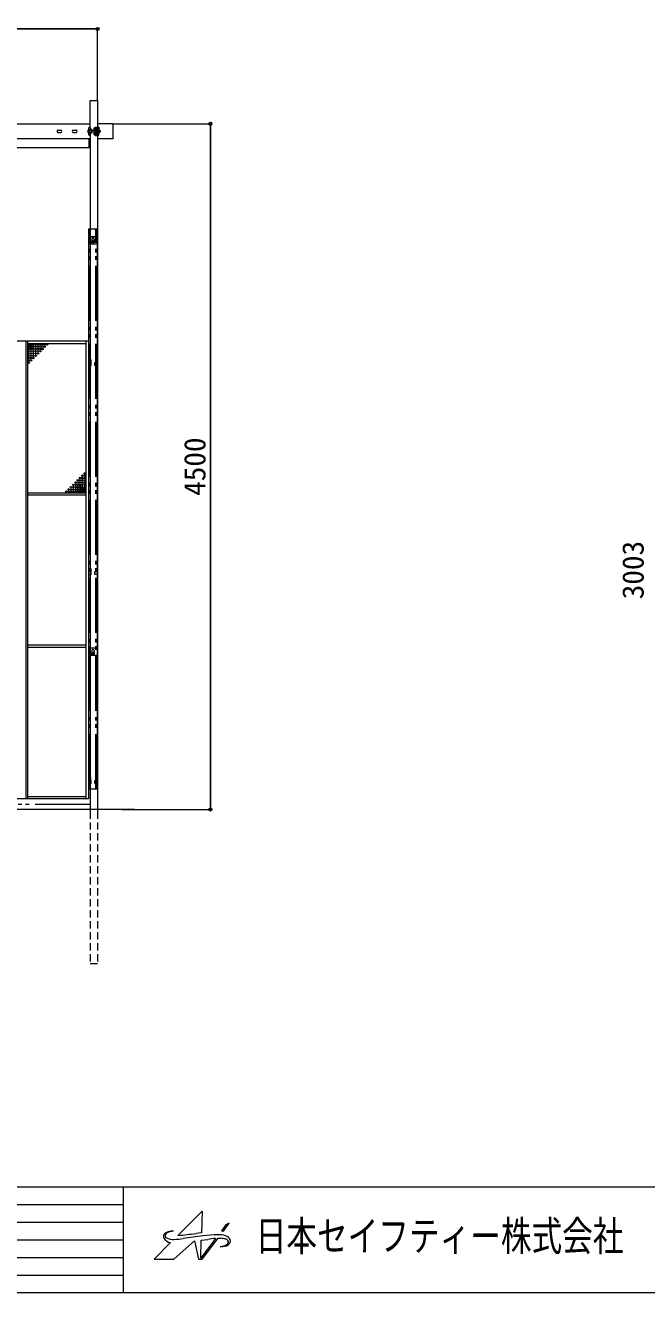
# Model space of a CAD drawing. Units: millimetres, scale not verified. Extents: x -9305 to 9305, y -6415 to 6415.
# Drawn here: x -2571 to 1505, y -6415 to 1900 of the extents above; entities that cross this region are included whole.
import ezdxf
from ezdxf.enums import TextEntityAlignment as Align

# ---------------------------------------------------------------- set-up
doc = ezdxf.new("R2010")
doc.units = ezdxf.units.MM
doc.header["$LTSCALE"] = 40
doc.header["$PDMODE"] = 32
doc.header["$PDSIZE"] = 20
doc.linetypes.add('DASHED1', pattern=[1.8, 1.2, -0.6])
doc.linetypes.add('DOUBLE_CHAIN2', pattern=[12.8, 9, -1, 0.6, -0.6, 0.6, -1])
for name, color, linetype, lineweight in [('0-0_0', 7, 'Continuous', 9), ('0-4_CLG-45', 7, 'Continuous', 9), ('0-9_ﾒッｼュﾊﾟﾈﾙ用ﾌﾞﾛッｸ', 7, 'Continuous', 9), ('0-A_ﾛｺﾞ', 5, 'Continuous', 9), ('0-B_図面枠', 7, 'Continuous', 9), ('0-C_寸法', 7, 'Continuous', 9)]:
    doc.layers.add(name, color=color, linetype=linetype, lineweight=lineweight)
doc.styles.add('ＭＳ ゴシック', font='')
doc.styles.get('ＭＳ ゴシック').set_extended_font_data('MS Gothic')

msp = doc.modelspace()

# ---------------------------------------------------------------- linework, layer by layer
at = {"layer": '0-0_0'}
for p, q in [((-1997.51, 1254.67), (-1355.5, 1254.67)), ((-1356.5, -3245.33), (-1356.5, 1254.67)), ((-1356.5, 1250.67), (-1356.5, -3241.33)), ((-1935.86, -3245.33), (-1355.5, -3245.33))]:
    msp.add_line(p, q, dxfattribs=at)
for p in [(-1356.5, 1254.67), (-1356.5, -3245.33)]:
    msp.add_point(p, dxfattribs=at)
at = {"layer": '0-4_CLG-45'}
for p, q in [((-2097.2, 1405.82), (-2097.2, 1230.86)), ((-6547.18, 1254.67), (-2145.8, 1254.67)), ((-1997.51, 1254.67), (-2097.2, 1254.67)), ((-1997.51, 1254.67), (-1997.51, 1154.67)), ((-2356.99, 1212.02), (-2338.02, 1212.02)), ((-2356.99, 1197.32), (-2338.02, 1197.32)), ((-2256.99, 1212.02), (-2238.02, 1212.02)), ((-2256.99, 1197.32), (-2238.02, 1197.32)), ((-2157.27, 1224.47), (-2157.27, 1184.87)), ((-2156.99, 1212.02), (-2138.02, 1212.02)), ((-2156.99, 1197.32), (-2138.02, 1197.32)), ((-2153.75, 1199.17), (-2153.75, 1210.18)), ((-2135.27, 1215.67), (-2152.88, 1214.79)), ((-2152.88, 1194.55), (-2135.27, 1193.67)), ((-2135.1, 1212.16), (-2152.71, 1211.28)), ((-2152.71, 1198.07), (-2135.1, 1197.19)), ((-2152.1, 1199.17), (-2152.1, 1210.18)), ((-2101.76, 1210.18), (-2152.1, 1210.18)), ((-2101.69, 1199.17), (-2152.1, 1199.17)), ((-2146.27, 1229.97), (-2151.77, 1229.97)), ((-2151.77, 1179.37), (-2146.27, 1179.37)), ((-2147.92, 1215.48), (-2147.92, 1215.04)), ((-2147.92, 1210.17), (-2147.92, 1211.52)), ((-2147.92, 1197.83), (-2147.92, 1199.17)), ((-2147.92, 1193.86), (-2147.92, 1194.3)), ((-2145.8, 1179.37), (-2145.8, -3257.28)), ((-2141.32, 1210.17), (-2141.32, 1211.84)), ((-2141.32, 1197.5), (-2141.32, 1199.17)), ((-2141.32, 1193.86), (-2141.32, 1193.98)), ((-2135.1, 1212.16), (-2135.27, 1215.67)), ((-2135.27, 1193.67), (-2135.1, 1197.19)), ((-2121.18, 1223.37), (-2121.18, 1221.52)), ((-2121.18, 1185.97), (-2121.18, 1187.83)), ((-2119.94, 1209.07), (-2101.93, 1209.07)), ((-2119.02, 1210.17), (-2119.89, 1209.06)), ((-2119.02, 1199.17), (-2119.89, 1200.27)), ((-2119.89, 1200.27), (-2101.87, 1200.27)), ((-2107.9, 1218.83), (-2119.37, 1220.85)), ((-2115.09, 1189.24), (-2119.37, 1188.49)), ((-2113.27, 1216.43), (-2117.55, 1217.18)), ((-2113.27, 1192.92), (-2117.55, 1192.16)), ((-2107.9, 1190.51), (-2115.09, 1189.24)), ((-2113.27, 1217.93), (-2113.27, 1211.27)), ((-2113.27, 1211.27), (-2102.44, 1211.27)), ((-2113.27, 1191.41), (-2113.27, 1198.07)), ((-2113.27, 1198.07), (-2102.44, 1198.07)), ((-2102.44, 1211.27), (-2102.44, 1212.36)), ((-2102.44, 1198.07), (-2102.44, 1196.98)), ((-2102.27, 1177.45), (-2102.27, 1178.81)), ((-2100.54, 1199.21), (-2093.8, 1199.19)), ((-2100.48, 1210.17), (-2093.8, 1210.19)), ((-2090.8, 1215.66), (-2098.88, 1215.68)), ((-2098.88, 1193.68), (-2090.8, 1193.68)), ((-2097.2, 1178.48), (-2097.2, -3257.28)), ((-2090.8, 1215.66), (-2089.47, 1213.78)), ((-2090.8, 1193.66), (-2089.46, 1195.57)), ((-2090.26, 1209.07), (-2081.25, 1209.07)), ((-2090.26, 1200.27), (-2081.25, 1200.27)), ((-2089.4, 1210.17), (-2080.19, 1210.17)), ((-2089.4, 1199.17), (-2080.19, 1199.17)), ((-2089.29, 1230.8), (-2089.29, 1223.54)), ((-2089.29, 1178.55), (-2089.29, 1185.82)), ((-2081.25, 1209.07), (-2081.25, 1200.27)), ((-2080.19, 1210.17), (-2079.13, 1208.69)), ((-2080.19, 1199.17), (-2079.13, 1200.65)), ((-2079.13, 1208.69), (-2079.13, 1200.65)), ((-2145.8, 1154.67), (-6547.18, 1154.67)), ((-6542.49, 1097.67), (-2152.51, 1097.67)), ((-2152.51, 1097.67), (-2152.51, 1154.67)), ((-1997.51, 1154.67), (-2097.51, 1154.67)), ((-2157.5, 564.67), (-2157.5, -3110.33)), ((-2097.51, -3110.15), (-2097.51, 564.67)), ((-2135.01, 497.67), (-2135.01, 485.16)), ((-2120.01, 497.67), (-2120.01, 485.16)), ((-2157.5, -172.35), (-2973.5, -172.35)), ((-2565.5, -3175.35), (-2565.5, -172.35)), ((-2554.5, -3175.35), (-2554.5, -172.35)), ((-2554.5, -187.35), (-2172.5, -187.35)), ((-2172.5, -3175.35), (-2172.5, -172.35)), ((-2157.5, -172.35), (-2157.5, -3175.35)), ((-2554.5, -1166.35), (-2172.5, -1166.35)), ((-2554.5, -1181.35), (-2172.5, -1181.35)), ((-2554.5, -2164.57), (-2172.5, -2164.57)), ((-2554.5, -2179.57), (-2172.5, -2179.57)), ((-2135.01, -2202.33), (-2135.01, -2214.71)), ((-2120.01, -2202.33), (-2120.01, -2214.71)), ((-2157.5, -3055.35), (-2140.21, -3055.35)), ((-2157.5, -3175.35), (-2973.5, -3175.35)), ((-2554.5, -3160.35), (-2172.5, -3160.35)), ((-1855.04, -3245.33), (-6998.64, -3245.33))]:
    msp.add_line(p, q, dxfattribs=at)
at = {"layer": '0-4_CLG-45', "linetype": 'DOUBLE_CHAIN2'}
for p, q in [((-2157.5, 564.67), (-2097.51, 564.67)), ((-2155.2, -3110.15), (-2155.2, 564.67)), ((-2147.51, -3110.15), (-2147.51, 564.67)), ((-2107.51, -3110.15), (-2107.51, 564.67)), ((-2099.81, -3110.15), (-2099.81, 564.67)), ((-2157.5, -3110.33), (-2097.51, -3110.33)), ((-2145.8, -3211.76), (-6547.18, -3211.76))]:
    msp.add_line(p, q, dxfattribs=at)
at = {"layer": '0-4_CLG-45', "linetype": 'DASHED1'}
for p, q in [((-2145.8, -3257.28), (-2145.8, -4257.28)), ((-2097.2, -3257.28), (-2097.2, -4257.28)), ((-2097.2, -4257.28), (-2145.8, -4257.28))]:
    msp.add_line(p, q, dxfattribs=at)
at = {"layer": '0-4_CLG-45'}
for points in [[(-2145.8, 1229.97), (-2145.8, 1405.82), (-2097.2, 1405.82)], [(-2106.92, 1229.97), (-2113.27, 1229.97), (-2112.17, 1231.07), (-2103.37, 1231.07), (-2102.42, 1230.52)], [(-2106.92, 1179.37), (-2112.45, 1179.37), (-2113.27, 1178.55), (-2113.27, 1177.45), (-2112.45, 1176.62), (-2103.1, 1176.62), (-2102.27, 1177.45)], [(-2097.51, 464.67), (-2147.51, 464.67), (-2147.51, 514.67), (-2097.51, 514.67)], [(-2157.5, -292.35), (-2140.5, -292.35), (-2140.5, -312.35)], [(-2157.5, -332.35), (-2140.21, -332.35), (-2140.21, -312.35), (-2157.5, -312.35)], [(-2097.51, -332.35), (-2114.81, -332.35), (-2114.81, -312.35), (-2097.51, -312.35)], [(-2157.5, -1663.85), (-2140.5, -1663.85), (-2140.5, -1683.85), (-2157.5, -1683.85)], [(-2157.5, -1703.85), (-2140.21, -1703.85), (-2140.21, -1683.85), (-2157.5, -1683.85)], [(-2097.51, -1703.85), (-2114.81, -1703.85), (-2114.81, -1683.85), (-2097.51, -1683.85)], [(-2097.51, -2235.33), (-2147.51, -2235.33), (-2147.51, -2185.33), (-2097.51, -2185.33)], [(-2140.5, -3055.35), (-2140.5, -3035.35), (-2157.5, -3035.35)], [(-2157.5, -3075.35), (-2140.21, -3075.35), (-2140.21, -3055.35), (-2157.5, -3055.35)], [(-2097.51, -3075.35), (-2114.81, -3075.35), (-2114.81, -3055.35), (-2097.51, -3055.35)]]:
    msp.add_lwpolyline(points, dxfattribs=at)
for points in [[(-2139.12, 1217.4), (-2139.12, 1216.3), (-2139.95, 1215.48), (-2149.3, 1215.48), (-2150.12, 1216.3), (-2150.12, 1217.4), (-2149.3, 1218.23), (-2139.95, 1218.23)], [(-2139.12, 1193.59), (-2139.12, 1193.86), (-2150.12, 1193.86), (-2150.12, 1193.59), (-2149.3, 1192.76), (-2139.95, 1192.76)], [(-2136.01, 474.76), (-2136.01, 484.58), (-2127.51, 489.49), (-2119.01, 484.58), (-2119.01, 474.76), (-2127.51, 469.86)], [(-2136.01, -2225.1), (-2136.01, -2215.28), (-2127.51, -2210.38), (-2119.01, -2215.28), (-2119.01, -2225.1), (-2127.51, -2230.01)]]:
    msp.add_lwpolyline(points, close=True, dxfattribs=at)
for centre, radius in [((-2127.51, 479.67), 8.5), ((-2127.51, 479.67), 5), ((-2127.51, 479.67), 5), ((-2127.51, 479.67), 4.19), ((-2127.51, -2220.19), 8.5), ((-2127.51, -2220.19), 5), ((-2127.51, -2220.19), 5), ((-2127.51, -2220.19), 4.19)]:
    msp.add_circle(centre, radius, dxfattribs=at)
for centre, radius, start, end in [((-2355.51, 1204.67), 7.5, 101.415, 258.585), ((-2339.51, 1204.67), 7.5, 281.415, 78.585), ((-2255.51, 1204.67), 7.5, 101.415, 258.585), ((-2239.51, 1204.67), 7.5, 281.415, 78.585), ((-2155.51, 1204.67), 7.5, 101.415, 258.585), ((-2151.77, 1224.47), 5.5, 90, 180), ((-2152.65, 1210.18), 4.62, 92.862, 180), ((-2152.65, 1199.17), 4.62, 180, 267.138), ((-2151.77, 1184.87), 5.5, 180, 270), ((-2152.65, 1210.18), 1.1, 92.862, 180), ((-2152.65, 1199.17), 1.1, 180, 267.138), ((-2132.48, 1229.2), 13.81, 176.794, 258.343), ((-2132.48, 1180.14), 13.81, 101.657, 183.206), ((-2126.53, 1204.67), 11.28, 150.771, 209.229), ((-2116.78, 1223.37), 4.4, 99.411, 180), ((-2118.98, 1223.02), 2.2, 180, 260.017), ((-2116.78, 1221.52), 4.4, 180, 260.017), ((-2116.78, 1187.83), 4.4, 99.983, 180), ((-2118.98, 1186.32), 2.2, 99.983, 180), ((-2116.78, 1185.97), 4.4, 180, 260.589), ((-2040.99, 183.26), 1041.39, 92.659, 94.388), ((-2089.17, 1204.85), 31.06, 172.183, 188.468), ((-2081.76, 1458.49), 272.78, 261.986, 268.416), ((-2088.48, 1204.85), 31.06, 170.12, 190.535), ((-2093.98, 1142.26), 88.66, 86.966, 105.577), ((-2093.98, 1267.08), 88.66, 254.423, 273.034), ((-2115.47, 1217.93), 2.2, 0, 80.017), ((-2115.47, 1191.41), 2.2, 279.983, 0), ((-2109.04, 1212.33), 6.6, 0.278, 80.017), ((-2109.04, 1197.01), 6.6, 279.983, 359.722), ((-2071.13, 1204.85), 31.06, 166.425, 193.588), ((-2110.43, 1204.74), 11.33, 330.761, 28.637), ((-2103.65, 1193.94), 6.12, 357.566, 59.463), ((-2105.35, 1216.32), 7.84, 308.389, 355.348), ((-2099.92, 1192.29), 9.22, 8.566, 48.462), ((-2109.46, 1204.69), 16.6, 340.649, 19.351), ((-2102.38, 1218.32), 11.88, 316.626, 347.111), ((-2088.74, 1223.54), 0.552, 180, 253.628), ((-2088.74, 1185.82), 0.552, 106.372, 180), ((-2090.62, 1217.12), 6.13, 0.612, 73.628), ((-2090.62, 1192.22), 6.13, 286.372, 359.388), ((-2092.12, 1217.63), 7.64, 298.813, 356.622), ((-2092.12, 1191.71), 7.64, 3.378, 61.187), ((-2127.51, 497.67), 7.5, 0, 180), ((-2127.51, -2202.33), 7.5, 0, 180)]:
    msp.add_arc(centre, radius, start, end, dxfattribs=at)
at = {"layer": '0-9_ﾒッｼュﾊﾟﾈﾙ用ﾌﾞﾛッｸ'}
for centre in [(-2548.5, -193.35), (-2548.5, -208.35), (-2548.5, -223.35), (-2548.5, -238.35), (-2548.5, -253.35), (-2533.5, -193.35), (-2533.5, -208.35), (-2533.5, -223.35), (-2533.5, -238.35), (-2533.5, -253.35), (-2518.5, -193.35), (-2518.5, -208.35), (-2518.5, -223.35), (-2518.5, -238.35), (-2518.5, -253.35), (-2503.5, -193.35), (-2503.5, -208.35), (-2503.5, -223.35), (-2503.5, -238.35), (-2503.5, -253.35), (-2488.5, -193.35), (-2488.5, -208.35), (-2488.5, -223.35), (-2488.5, -238.35), (-2488.5, -253.35), (-2473.5, -193.35), (-2473.5, -208.35), (-2473.5, -223.35), (-2473.5, -238.35), (-2458.5, -193.35), (-2458.5, -208.35), (-2458.5, -223.35), (-2443.5, -193.35), (-2443.5, -208.35), (-2428.5, -193.35), (-2548.5, -268.35), (-2548.5, -283.35), (-2548.5, -298.35), (-2548.5, -313.35), (-2533.5, -268.35), (-2533.5, -283.35), (-2533.5, -298.35), (-2518.5, -268.35), (-2518.5, -283.35), (-2503.5, -268.35), (-2226.5, -1085.35), (-2211.5, -1070.35), (-2211.5, -1085.35), (-2196.5, -1055.35), (-2196.5, -1070.35), (-2196.5, -1085.35), (-2181.5, -1040.35), (-2181.5, -1055.35), (-2181.5, -1070.35), (-2181.5, -1085.35), (-2301.5, -1160.35), (-2286.5, -1145.35), (-2286.5, -1160.35), (-2271.5, -1130.35), (-2271.5, -1145.35), (-2271.5, -1160.35), (-2256.5, -1115.35), (-2256.5, -1130.35), (-2256.5, -1145.35), (-2256.5, -1160.35), (-2241.5, -1100.35), (-2241.5, -1115.35), (-2241.5, -1130.35), (-2241.5, -1145.35), (-2241.5, -1160.35), (-2226.5, -1100.35), (-2226.5, -1115.35), (-2226.5, -1130.35), (-2226.5, -1145.35), (-2226.5, -1160.35), (-2211.5, -1100.35), (-2211.5, -1115.35), (-2211.5, -1130.35), (-2211.5, -1145.35), (-2211.5, -1160.35), (-2196.5, -1100.35), (-2196.5, -1115.35), (-2196.5, -1130.35), (-2196.5, -1145.35), (-2196.5, -1160.35), (-2181.5, -1100.35), (-2181.5, -1115.35), (-2181.5, -1130.35), (-2181.5, -1145.35), (-2181.5, -1160.35)]:
    msp.add_circle(centre, 5, dxfattribs=at)
for p in [(-2533.5, -208.35), (-2196.5, -1145.35)]:
    msp.add_point(p, dxfattribs=at)
at = {"layer": '0-A_ﾛｺﾞ'}
for p, q in [((-1599.3, -6012.31), (-1602.66, -6012.13)), ((-1416.66, -6071.4), (-1374.27, -6065.41)), ((-1292.42, -6111.75), (-1275.78, -6111.7))]:
    msp.add_line(p, q, dxfattribs=at)
for points in [[(-1571.03, -6040.13), (-1411.29, -5881), (-1410.88, -5882.13), (-1415.22, -6021.44), (-1449.97, -6026.36)], [(-1618.23, -6086.96), (-1726.9, -6195.59), (-1726.42, -6195.73), (-1597.28, -6195.84), (-1594.28, -6193.88), (-1461.54, -6073.92), (-1435.75, -6195.88), (-1411.14, -6195.88), (-1306.97, -6058.39), (-1289.93, -6058.32)], [(-1333, -6036.4), (-1405.76, -6043.02), (-1453.7, -6048.75), (-1535.88, -6060.66)], [(-1322.85, -6059.28), (-1420.43, -6188.15), (-1416.66, -6071.4)]]:
    msp.add_lwpolyline(points, dxfattribs=at)
msp.add_lwpolyline([(-1285.14, -6008.65), (-1271.6, -6011.22), (-1232.77, -5959.87), (-1255.38, -5969.51)], close=True, dxfattribs=at)
for centre, radius, start, end in [((-1637.9, -6047.52), 27.31, 137.3376, 189.71275), ((-1648.37, -6049.31), 16.69, 189.71275, 211.14694), ((-1610.3, -6026.3), 61.18, 211.14694, 262.55517), ((-1627.38, -6057.21), 41.62, 107.54618, 137.3376), ((-1631.72, -6042.8), 21.61, 114.83245, 184.93336), ((-1640.43, -6043.55), 12.87, 184.93336, 245.82613), ((-1597.15, -5947.14), 118.55, 245.82613, 271.56003), ((-1589.68, -6133.65), 121.72, 94.53365, 114.83245), ((-1603.12, -6133.94), 122.09, 94.87761, 107.54618), ((-1606.93, -6089.33), 77.32, 86.83781, 94.87761), ((-1607.52, -5566.39), 499.43, 271.56003, 278.24678), ((-1763.17, -3812.4), 2236, 274.92935, 278.0518), ((-1206.44, -7254.79), 1201.16, 95.56117, 98.03149), ((-1302.57, -6305.44), 270.76, 89.15854, 96.45212), ((-1300.39, -6156.66), 121.96, 63.69068, 89.15854), ((-1289.5, -6171.45), 113.12, 73.31829, 90.21697), ((-1265.32, -6090.77), 28.9, 36.42787, 73.31829), ((-1262.98, -6080.99), 37.55, 8.17288, 63.69068), ((-1294.8, -6021.07), 90.71, 271.50312, 302.01879), ((-1275.94, -6049.68), 62.02, 270.14682, 315.9742), ((-1255.67, -6083.64), 16.9, 302.01879, 36.42787), ((-1246.06, -6078.56), 20.46, 315.9742, 8.17288)]:
    msp.add_arc(centre, radius, start, end, dxfattribs=at)
at = {"layer": '0-B_図面枠'}
for p, q in [((-9304.61, -5721.47), (9304.61, -5721.47)), ((-1930.27, -5721.47), (-1930.27, -6414.98)), ((-9304.61, -5837.05), (-1930.27, -5837.05)), ((-7062.26, -5952.64), (-1930.27, -5952.64)), ((-7062.26, -6068.22), (-1930.27, -6068.22)), ((-7062.26, -6183.81), (-1930.27, -6183.81)), ((-7062.26, -6299.39), (-1930.27, -6299.39))]:
    msp.add_line(p, q, dxfattribs=at)
msp.add_lwpolyline([(-9304.61, -6414.98), (9304.61, -6414.98), (9304.61, 6414.98), (-9304.61, 6414.98)], dxfattribs=at)
at = {"layer": '0-C_寸法'}
for p, q in [((-2097.2, 1876.18), (-6595.78, 1876.18)), ((-6591.78, 1876.18), (-2101.2, 1876.18)), ((-2097.2, 1405.82), (-2097.2, 1877.18))]:
    msp.add_line(p, q, dxfattribs=at)
msp.add_point((-2097.2, 1876.18), dxfattribs=at)

# ---------------------------------------------------------------- texts
at = {"layer": '0-0_0', "style": 'ＭＳ ゴシック'}
for s, p in [('4500', (-1347.04, -1187.26)), ('3003', (1527.97, -1865.85))]:
    msp.add_text(s, height=140.8, rotation=90, dxfattribs=at).set_placement(p, align=Align.BOTTOM_LEFT)
at = {"layer": '0-A_ﾛｺﾞ', "color": 7, "style": 'ＭＳ ゴシック', "width": 0.75}
msp.add_text('日本セイフティー株式会社', height=196.5, dxfattribs=at).set_placement((-1059.46, -6200.01), align=Align.BOTTOM_LEFT)

doc.saveas('drawing.dxf')
